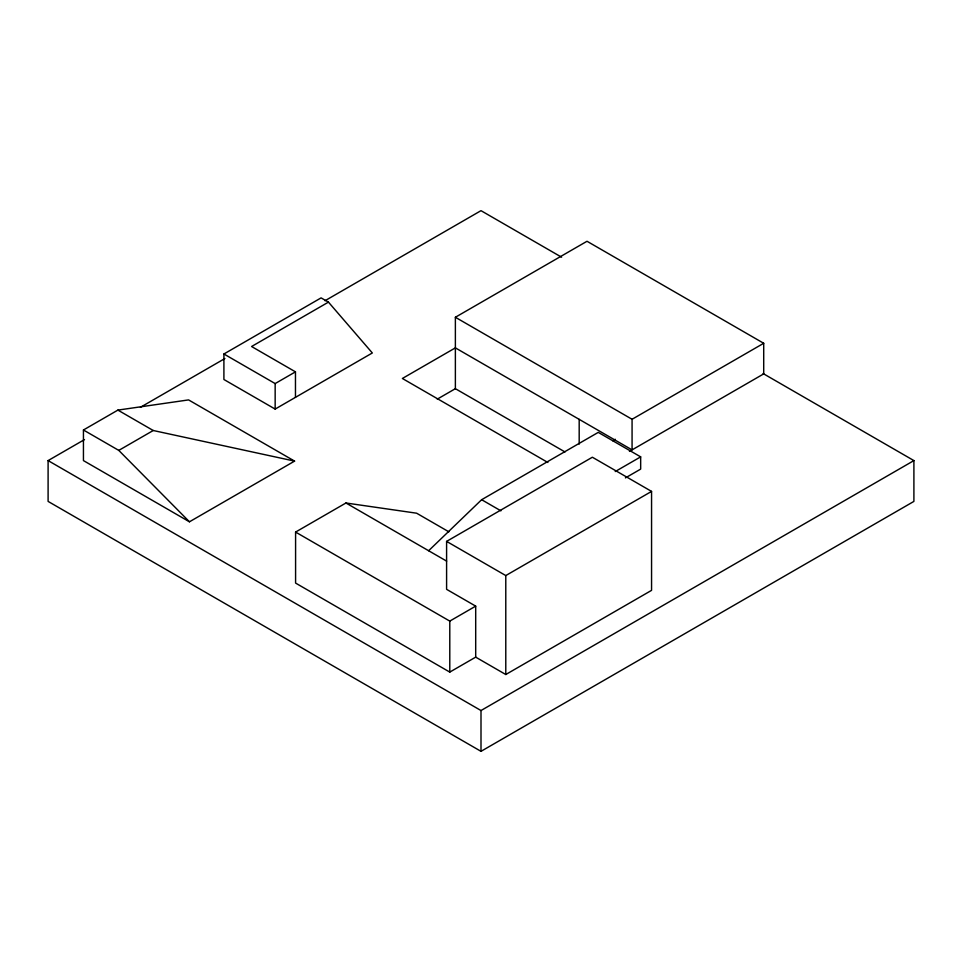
<?xml version="1.0" encoding="UTF-8"?>
<svg xmlns="http://www.w3.org/2000/svg" width="962" height="962" viewBox="0 0 962 962"><rect width="100%" height="100%" fill="white"/><g stroke="black" fill="none" stroke-linecap="round" stroke-linejoin="round"><path stroke-width="1.44" d="M428.631 550.733L481.637 499.711L598.256 432.383L640.668 456.866L640.668 469.107L625.408 477.91M83.441 429.99L117.893 410.101L188.576 399.903L294.588 461.111L189.454 521.801L83.441 460.594L83.441 429.99L118.783 450.396L189.454 521.801M223.905 353.992L321.092 297.883L328.451 302.128L372.33 352.97L275.156 409.078L223.905 379.497L223.905 353.992L275.156 383.573L295.466 371.849L295.466 397.354M763.094 373.533L913.9 460.594L913.9 501.406L481 751.334L48.1 501.406L48.1 460.594L84.5 439.586M140.404 407.311L224.904 358.525M325 300.733L481 210.666L561.604 257.203M328.451 302.128L251.587 346.512L295.466 371.849M118.783 450.396L153.235 430.507L294.588 461.111M564.995 451.96L455.375 388.684L455.375 317.268L587.012 241.27L763.708 343.278L763.708 373.881L629.437 451.406M437.277 399.134L455.375 388.684M475.697 657.142L475.697 606.132L446.596 589.333L446.596 541.39L592.364 457.227L651.563 491.402L651.563 590.355L505.784 674.518L475.697 657.142L449.783 672.101L295.587 583.08L295.587 532.07L345.947 502.994L416.618 513.203L448.857 531.818M455.375 317.268L632.07 419.276L763.708 343.278M612.734 440.776L615.319 439.285M615.247 471.536L640.668 456.866M446.596 541.39L505.784 575.565L651.563 491.402M295.587 532.07L449.783 621.103L475.697 606.132M48.1 460.594L481 710.533L913.9 460.594M547.883 462.481L402.369 378.475L455.375 347.871L632.07 449.891L632.07 419.276M481.637 499.711L500.913 510.834M345.947 502.994L446.621 561.123M117.893 410.101L153.235 430.507M579.184 419.348L579.184 444.119M505.784 575.565L505.784 674.518M481 710.533L481 751.334M449.783 621.103L449.783 672.101M275.156 383.573L275.156 409.078"/></g></svg>
